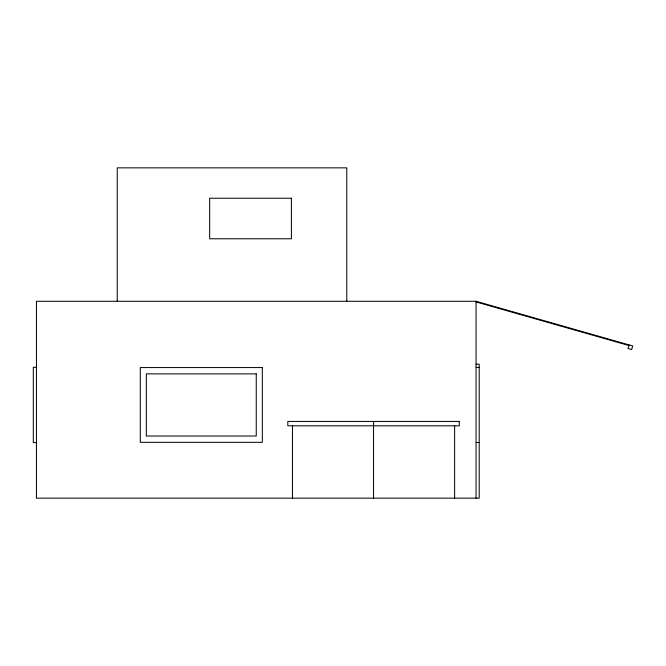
<?xml version="1.0" encoding="UTF-8"?>
<svg xmlns="http://www.w3.org/2000/svg" width="666" height="666" viewBox="0 0 666 666"><rect width="100%" height="100%" fill="white"/><g stroke="black" fill="none" stroke-linecap="round" stroke-linejoin="round"><path stroke-width="1" d="M629.07 344.905L628.038 348.526L631.668 349.567L632.7 345.937L476.057 301.282L36.447 301.282L36.447 498.151L479.195 498.151L479.195 364.21L476.057 364.21M36.447 367.299L33.3 367.299L33.3 442.599L36.447 442.599M476.057 367.391L479.195 367.391M476.057 442.507L479.195 442.507M628.895 345.504L475.882 301.881L476.057 301.282L476.057 498.151M454.628 425.824L454.628 498.151M373.543 421.428L373.543 498.151M346.786 301.282L346.786 167.849L117.241 167.849L117.241 301.282M292.466 425.824L292.466 498.151M291.408 198.227L209.648 198.227L209.648 238.778L291.408 238.778L291.408 198.227M262.321 367.565L140.276 367.565L140.276 442.332L262.321 442.332L262.321 367.565M256.252 373.876L146.345 373.876L146.345 436.014L256.252 436.014L256.252 373.876M459.29 421.428L287.804 421.428L287.804 425.824L459.29 425.824L459.29 421.428"/></g></svg>
